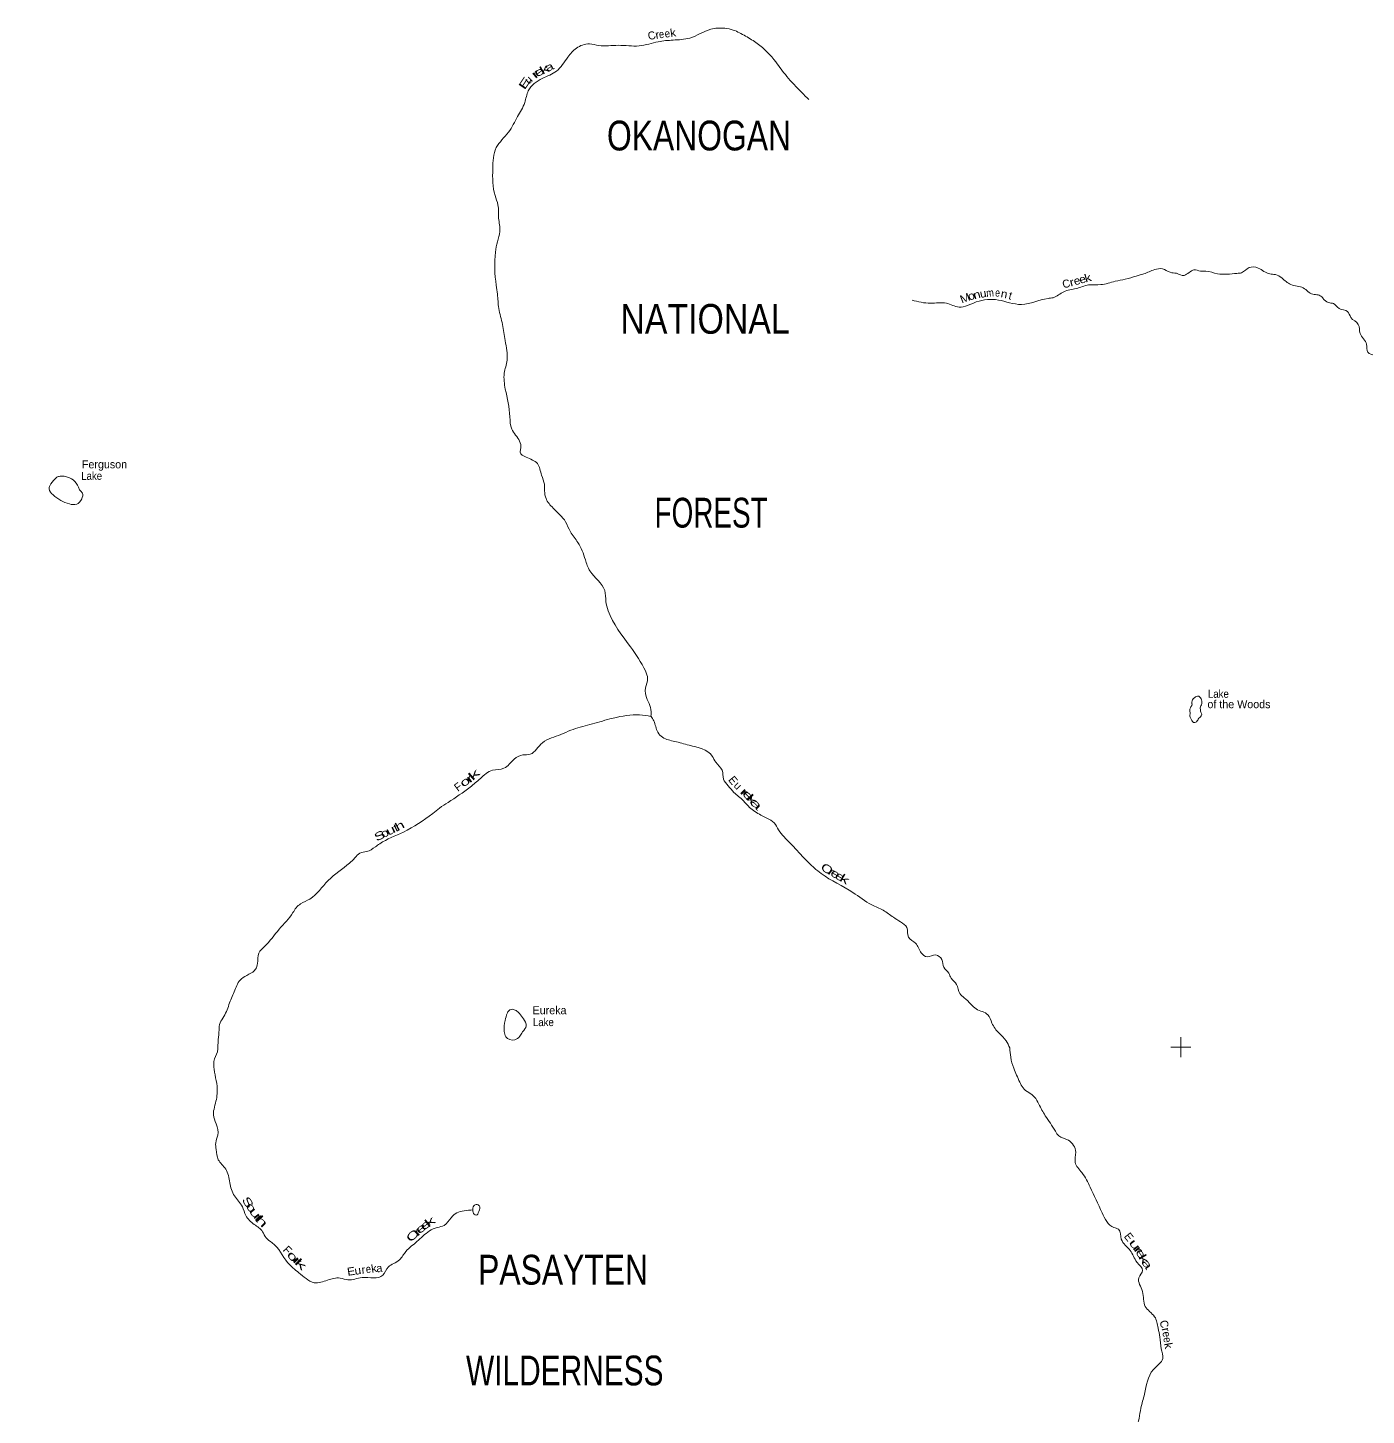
# Model space of a CAD drawing. Header units: feet. Extents: x -2 to 244583, y 367190 to 553316.
# Drawn here: x 92991 to 126414, y 450621 to 485285 of the extents above; entities that cross this region are included whole.
import ezdxf
from ezdxf.enums import TextEntityAlignment as Align

# ---------------------------------------------------------------- set-up
doc = ezdxf.new("R2010")
doc.units = ezdxf.units.FT
doc.header["$LTSCALE"] = 80
doc.linetypes.add('DOT_DASHED', pattern=[7.7, 5, -1.2, 0.3, -1.2])
for name, color, linetype, lineweight in [('39', 7, 'Continuous', 13), ('4', 7, 'Continuous', 13), ('41', 7, 'Continuous', 13), ('44', 7, 'DOT_DASHED', 13)]:
    doc.layers.add(name, color=color, linetype=linetype, lineweight=lineweight)

msp = doc.modelspace()

# ---------------------------------------------------------------- linework, layer by layer
at = {"layer": '39'}
for points in [[(112493.76, 483491.39), (112320.53, 483666.1), (111943.97, 484070.28), (111672.42, 484429.52), (111209.11, 484890.7), (110914.55, 485076.04), (110605.68, 485227.04), (110395.48, 485272.43), (110047.41, 485247.58), (109520.47, 485027.22), (109107.55, 484976.34), (108735.14, 484935.41), (108259.28, 484832.18), (107733.35, 484846.51), (107247.8, 484840.44), (107015.32, 484879.85), (106691.19, 484776), (106475.77, 484550.3), (106193.06, 484201.47), (105838.24, 484018.84), (105490.97, 483710.74), (105400.68, 483415.74), (105223.16, 483064.44), (104994.89, 482672.9), (104691.8, 482289.76), (104602.52, 481760.06), (104660.33, 481094.2), (104732.16, 480863.26), (104748.92, 480527.34), (104781.87, 480195.41), (104720.07, 479938.72), (104670.41, 479681.99), (104689.07, 478850.39), (104718.46, 478629.74), (104753.34, 478273.51), (104846.67, 477868.49), (104911.69, 477467.63), (104960.15, 476977.82), (104889.97, 476654.41), (104916.59, 476259.78), (105030.92, 475565.36), (105076.12, 475257.65), (105174.61, 475109.55), (105302.67, 474783.28), (105288.08, 474684.21), (105433.19, 474556.14), (105717.75, 474397.15), (105821.68, 474103.36), (105891.51, 473878.5), (105896.87, 473714.6), (105932.46, 473524.27), (106109.45, 473284.8), (106421.53, 472939.56), (106539.83, 472694.26), (106728.84, 472426.42), (106915.11, 471994.71), (107029.21, 471713.01), (107397.3, 471221.87), (107428.49, 470950.64), (107484.14, 470719.76), (108040.63, 469821.18), (108414.3, 469214.7), (108470.14, 469028.33), (108416.53, 468795.89), (108461.81, 468506.39), (108543.89, 468305.75), (108553.66, 468081.77)], [(115071.68, 478479.38), (115534.63, 478402.59), (115929.12, 478402.97), (116246.32, 478306.56), (116677.78, 478434.24), (117228.25, 478482.53), (117505.11, 478414.61), (117804.34, 478372.9), (118468.54, 478521.87), (118596.07, 478541.57), (118859.7, 478688.17), (119171.61, 478771.84), (119481.51, 478859.57), (119785, 478866.4), (120145.47, 478951.89), (120398.57, 479003.44), (120672.01, 479081.2), (120858.37, 479137.07), (121131.93, 479241.14), (121324.22, 479264.62), (121518.05, 479176.81), (121679.8, 479153.88)], [(121679.8, 479153.88), (121867.19, 479098.5), (122112.88, 479234.46), (122279.15, 479203.7), (122412.75, 479202.98), (122700.78, 479139.01), (123186.5, 479147.79), (123303.74, 479165.12), (123490.81, 479292.41), (123717.63, 479280.45), (124004.4, 479133.5), (124146.23, 479118.69), (124302.89, 479033.21), (124533.14, 478869.51), (124843.64, 478783.5), (125077.89, 478625.92), (125217.71, 478609.07), (125303.17, 478561.33), (125366.63, 478485.06), (125502.95, 478409.49), (125594.18, 478394.19), (125734.98, 478272.12), (125948.22, 478197.3), (126030.57, 478048.35), (126216.41, 477872.09), (126263.04, 477645.89), (126423.43, 477376.29), (126453.61, 477178.27), (126628.5, 477090.94), (126816.23, 476928.85), (127214.52, 476544.2), (127391.55, 476444.74), (127611.72, 476276.91), (127877.15, 476030.59), (127914.93, 475885.25), (128029.91, 475710.32), (128173.72, 475483.05), (128299.27, 475259.65), (128296.59, 475111.9), (128442.19, 474908.93), (128463.6, 474783.68), (128523.33, 474672.96), (128618.26, 474477.59), (128609.94, 474283.25), (128658.35, 474083.38), (128750.41, 473979.05), (128839.32, 473777.55), (128917.81, 473608.33), (129077.98, 473363.01), (129126.78, 473120.65), (129219.1, 472987.99), (129287.35, 472614.29), (129349.39, 472254.69), (129435.68, 472117.92), (129545.71, 472040.07), (129513.55, 471796.92), (129586.95, 471522.42), (129722.19, 471127.11), (129743.26, 471038.28), (129826.38, 470806.37), (129827.55, 470680.92), (129961.7, 470402.96), (130006.19, 469972.37), (129974.89, 469854.69), (129912.84, 469779.21), (129909.08, 469748.82), (129897.67, 469669.79), (129871.62, 469641.2), (129858.18, 469562.15), (129886.56, 469339.83), (129919.38, 469293.6), (129901.93, 469210.47), (129924.68, 469158.07), (129925.96, 469020.48), (130069.96, 468554.42), (130208.09, 468284.61), (130318.62, 468152.12), (130360.38, 468014.92), (130508.18, 467793.77), (130570.34, 467638.55), (130658.35, 467534.18), (130665.63, 467404.74), (130833.76, 467173.66), (130825.22, 467003.59), (130826.59, 466855.88), (130804.11, 466661.4), (130875.97, 466334.27), (130935.21, 466057.61), (130932.52, 465911.88), (130986.91, 465722.19), (130928.17, 465290.59)], [(93715.66, 474056.68), (93567.24, 473887.36), (93522.2, 473764.13), (93622.71, 473614), (94032.41, 473389.74), (94212.41, 473378.88), (94338.43, 473515.93), (94355.21, 473653.43), (94298.86, 473720.43), (94258.77, 473807.59), (94126.03, 473988.21), (93932.19, 474073.99), (93800.73, 474080.61), (93715.66, 474056.68)], [(122230.03, 468583.22), (122177.43, 468580.69), (122129.15, 468547.84), (122090.94, 468521.16), (122061.63, 468407.55), (122063.88, 468383.29), (122038.17, 468318.28), (122008.84, 468206.7), (122021.5, 468152.18), (122007.65, 468117.64), (122053.3, 467996.67), (122098.45, 467930.33), (122177.24, 467947.29), (122235.14, 468032.85), (122279.3, 468073.75), (122304.87, 468152.92), (122280.27, 468187.08), (122279.84, 468233.62), (122267.3, 468275.99), (122296.81, 468367.35), (122301.72, 468492.86), (122276.98, 468541.18), (122230.03, 468583.22)], [(97731.13, 459701.64), (97747.51, 460007.19), (97768.77, 460245.83), (97791.78, 460421.75), (97887.56, 460581.18), (98030.64, 460922.5), (98161.5, 461241.62), (98324.55, 461522.16), (98681.67, 461767.5), (98728.81, 461908.92), (98758.25, 462167.77), (98898.53, 462327.01), (99268.6, 462762.47), (99614.31, 463177.81), (99693.74, 463300.89), (99805.43, 463397.54), (100032.53, 463517.98), (100493.75, 463979.36), (101025.66, 464414.15), (101159.74, 464543.08), (101281.65, 464665.98), (101453.77, 464701.68), (101670.75, 464822.17), (101780.33, 464900.61), (102370.29, 465191.52), (103102.62, 465657.84), (103273.12, 465788.64), (103486.16, 465931.39), (104038.08, 466315.52), (104293.92, 466530.93), (104596.23, 466734.01), (104881.7, 466785.43), (105139.61, 467012.97), (105350.45, 467117.3), (105538.68, 467136.74), (105841.34, 467420.75), (106068.44, 467541.19), (106301.46, 467627.22), (106552.78, 467735.42), (107030.83, 467877.08), (107529.1, 468016.62), (108195.12, 468119.05), (108480.26, 468095.61), (108557.08, 468081.13)], [(108557.08, 468081.13), (108623.36, 467969.58), (108727.32, 467683.88), (108844.12, 467559.98), (109145.1, 467455.54), (109506.81, 467360.97), (110084.22, 467087.46), (110170.54, 466933.34), (110331.52, 466734.4), (110364.96, 466513.73), (110481.58, 466347.35), (110624.5, 466182.87), (110862.31, 465973.5), (111015.34, 465806.96), (111299.76, 465615.6), (111660.86, 465379.4), (111767.31, 465198.9), (111916.28, 465030.36), (112629.26, 464297.02), (112806.67, 464152.64), (113597.66, 463681.99), (114067.69, 463372.51), (114352.34, 463235.77), (114606.49, 463060.72), (114786.05, 462946.67), (114941.2, 462804.41), (114986.69, 462563.46), (115162.05, 462413.01), (115304.64, 462171.66), (115447.85, 462073.95), (115664.51, 462119.58), (115815.74, 462003.63), (115867.52, 461815.26), (115988.25, 461665.05), (116050.43, 461541.37), (116185.3, 461385.03), (116265.23, 461156.08), (116376.04, 461050.41), (116541.25, 460893.94), (116674.25, 460771.99), (116964.94, 460627.14), (117069.22, 460416.29), (117244.16, 460168.74), (117421.36, 459977.82), (117513.79, 459797.53)], [(105096.41, 460765.6), (105027.56, 460749.71), (104968.56, 460673.07), (104911.1, 460483.13), (104889.67, 460206.05), (104927.55, 460076.41), (105153.8, 460000.61), (105279.62, 460091.13), (105348.85, 460196.04), (105436.51, 460351.46), (105372.52, 460523.7), (105269.93, 460657.65), (105183.24, 460728.83), (105096.41, 460765.6)], [(97731.13, 459701.64), (97640.09, 459462.14), (97644.56, 459265.97), (97724.37, 458702.58), (97654.35, 458319.33), (97626.43, 458126.78), (97695.96, 457901.1), (97735.9, 457616.38), (97683.67, 457427.56), (97697.89, 457259.83), (97749.58, 457005.6), (97934.45, 456771.31), (98035.76, 456428.71), (98151.01, 456102.48), (98350.51, 455829.94), (98434.13, 455608.49), (98647.11, 455388.72), (98853.56, 455207.31), (98940.37, 455054.69), (99097.56, 454931.3), (99479.75, 454436.58), (99759.89, 454181.27), (99939.6, 454035.92), (100143.03, 453933.36), (100477.82, 453996.38), (100788.51, 454046.94), (100987.17, 454002.99), (101340.23, 454060.17), (101857.04, 454117.45), (101995.9, 454329.65), (102128.31, 454410.26), (102272.66, 454507.22), (102435.82, 454715.68), (102707.73, 454957.93), (103019.76, 455224.97), (103216.81, 455310.47), (103389.98, 455365.32), (103563.48, 455555.71), (103703.45, 455678.91), (103886.78, 455729.84), (104106.84, 455752.93)], [(117513.79, 459797.53), (117536.33, 459565.32), (117613.22, 459288.46), (117763.06, 458944.47), (117843.71, 458799.86), (118133.62, 458570.97), (118238.93, 458394.32), (118398.2, 458105.07), (118653.7, 457717.94), (118736.01, 457601.68), (118977.98, 457489.51), (119159.58, 457192.46), (119146.57, 456939.41), (119315.54, 456682.66), (119520.18, 456321.17), (119821.34, 455677.72), (120110.92, 455313.29), (120224.72, 455266.21), (120298.59, 455016.32), (120518.34, 454739.99), (120691.89, 454440.81), (120827.86, 454236.23), (120737.16, 454052.98), (120828.31, 453714.3), (120893.62, 453340.89), (121129.32, 453082.98), (121217.79, 452796.86), (121263.01, 452574.92), (121296.99, 452282.02), (121332.41, 452035.67), (121099.28, 451763.58), (120878.53, 451147.75), (120785.85, 450798.58), (120664.75, 450297.33), (120454.66, 449960.8), (120456.35, 449501.6), (120539.16, 449021.2), (120585.52, 448708.23), (120677.16, 448492.96), (120544.16, 448297.02), (120472.78, 448184.83), (120457.36, 447800.26), (120392.75, 447307.83), (120488.43, 447092.61), (120520.77, 446931.19), (120419.22, 446644.62), (120394, 446235.65), (120501.9, 445688.81), (120447.28, 445530.3), (120617.66, 445322.12), (120703.59, 445240.29), (120680.57, 444979.03), (120892.72, 444826.01), (121034.2, 444504.16), (121176.34, 444291.57), (121275.41, 444128.99), (121377.53, 443883.51), (121544.33, 443638.86), (121644.58, 443381.22), (121708.95, 443082.65), (121741.31, 442757.36), (121825.59, 442645.17), (121881.72, 442586.91)], [(104106.84, 455752.93), (104113.96, 455829.89), (104192.14, 455883.51), (104271.39, 455850.14), (104254.94, 455710.34), (104187.38, 455616.41), (104138.54, 455642.07), (104112.52, 455691.37), (104106.84, 455752.93)], [(91377.75, 450768.15), (91544.88, 450730.6), (91722.14, 450619.61), (91933.13, 450397.79), (92057.82, 450288.14), (92139.57, 450216.38), (92325.09, 450091.34), (92420.01, 449936.8), (92680.3, 449814.75), (92985.27, 449675.07), (93131.88, 449428.14), (93328.47, 449226.37), (93725.59, 448992.81), (94046.86, 448681.39), (94393.09, 448475.49), (94605.1, 448496.45), (94850.32, 448285.19), (95170.58, 448054.68), (95571.82, 447815.1), (96121.66, 447492.49), (96821.81, 447275), (97127.32, 447092.84), (97242.55, 446930.48), (97471.78, 446704.85), (97806.22, 446472.5), (97981.76, 446337.21), (98067.63, 446259.43), (98129.58, 446155.04)]]:
    msp.add_spline(points, degree=3, dxfattribs=at)
at = {"layer": '4'}
for p, q in [((121785.48, 460068.15), (121788.58, 459568.16)), ((121785.48, 460068.15), (121788.58, 459568.16)), ((121785.48, 460068.15), (121788.58, 459568.16)), ((121785.48, 460068.15), (121788.58, 459568.16)), ((121785.48, 460068.15), (121788.58, 459568.16)), ((121785.48, 460068.15), (121788.58, 459568.16)), ((121785.48, 460068.15), (121788.58, 459568.16)), ((122037.02, 459819.7), (121537.03, 459816.61)), ((122037.02, 459819.7), (121537.03, 459816.61)), ((122037.02, 459819.7), (121537.03, 459816.61)), ((122037.02, 459819.7), (121537.03, 459816.61)), ((122037.02, 459819.7), (121537.03, 459816.61)), ((122037.02, 459819.7), (121537.03, 459816.61)), ((122037.02, 459819.7), (121537.03, 459816.61))]:
    msp.add_line(p, q, dxfattribs=at)

# ---------------------------------------------------------------- texts
at = {"layer": '41'}
for s, rotation, p in [('C', 15.658, (108597.72, 484995.61)), ('u', 44.848, (105560.92, 483914.98)), ('C', 15.05, (118947.76, 478794.69)), ('t', 345.859, (117505.65, 478498.61)), ('E', 309.671, (110528.33, 466420.1)), ('F', 37.171, (103796.69, 466242.35)), ('u', 315.31, (110656.51, 466284.61)), ('E', 308.039, (120407.86, 455015.71)), ('F', 312.969, (99403.49, 454681.07)), ('r', 7.334, (101383.89, 454157.19)), ('a', 6.771, (101781.88, 454198.68)), ('C', 285.099, (121274.37, 452873.65))]:
    msp.add_text(s, height=200, rotation=rotation, dxfattribs=at).set_placement(p, align=Align.CENTER)
for s, rotation, width, p in [('r', 11.998, 1.1, (108730.39, 485014.1)), ('e', 6.297, 0.85, (108827.67, 485026.1)), ('e', 7.247, 0.9, (108973.98, 485043.51)), ('k', 9.247, 1.05, (109118.31, 485062.69)), ('e', 34.026, 1.6, (105814.23, 484102.37)), ('k', 30.314, 1.7, (105941.71, 484163.76)), ('a', 26.299, 1.45, (106057.87, 484215.16)), ('E', 56.309, 1.75, (105481.38, 483846.14)), ('r', 38.959, 2, (105728.05, 484054.06)), ('e', 15.682, 1.1, (119354.74, 478908.05)), ('k', 15.682, 1.25, (119489.56, 478942.44)), ('u', 10.876, 1.1, (116865.25, 478548.07)), ('m', 5.418, 0.85, (117028.81, 478565.64)), ('e', 355.346, 0.8, (117202.13, 478568.1)), ('r', 14.982, 1.2, (119087.09, 478831.6)), ('e', 15.931, 1.1, (119216.52, 478869.75)), ('M', 20.797, 1.1, (116429.69, 478438.38)), ('o', 18.889, 1.15, (116583.42, 478493.96)), ('n', 15.716, 1.2, (116715.32, 478522.42)), ('n', 348.593, 1.1, (117355.31, 478538.82)), ('r', 37.785, 1.95, (104090.81, 466457.84)), ('k', 41.064, 2.1, (104197.96, 466553.73)), ('o', 35.171, 1.65, (103963.97, 466368.83)), ('r', 316.215, 2.2, (110825.36, 466117.49)), ('e', 314.064, 2, (110912.71, 466036.13)), ('k', 310.567, 2.1, (110994.81, 465935.07)), ('a', 313.629, 2.1, (111105.37, 465828.09)), ('S', 28.047, 1.5, (101822.41, 465013.67)), ('o', 24.53, 1.3, (101945.6, 465075.47)), ('u', 26.53, 1.55, (102096.05, 465147.63)), ('t', 27.303, 1.3, (102227.24, 465209.39)), ('h', 28.243, 1.5, (102326.09, 465263.56)), ('C', 323.61, 1.5, (112884.3, 464194.81)), ('r', 328.148, 1.7, (113010.38, 464120.5)), ('e', 329.946, 1.5, (113108.45, 464062.1)), ('e', 329.946, 1.5, (113222.95, 463995.84)), ('k', 329.946, 1.7, (113340.17, 463928.02)), ('S', 303.121, 1.6, (98403.57, 455886.11)), ('o', 303.785, 1.6, (98489.31, 455755.09)), ('u', 309.305, 1.95, (98589.26, 455608.22)), ('t', 312.196, 1.9, (98680.18, 455477.64)), ('h', 312.325, 2, (98762.53, 455398.5)), ('e', 39.62, 1.8, (102980.63, 455305.36)), ('k', 36.047, 1.9, (103091.06, 455375.28)), ('C', 41.438, 1.65, (102662.28, 455032.17)), ('r', 41.499, 2.1, (102782.17, 455134.64)), ('e', 39.62, 1.8, (102869.87, 455216.56)), ('u', 306.634, 1.85, (120553.46, 454824.99)), ('r', 306.207, 1.9, (120648.46, 454694.95)), ('o', 308.002, 1.75, (99525.92, 454529.69)), ('r', 316.795, 2.2, (99654.8, 454411.76)), ('k', 316.795, 2.2, (99739.17, 454322.39)), ('e', 303.028, 1.6, (120705.3, 454600.59)), ('k', 301.028, 1.7, (120776.22, 454472.35)), ('a', 303.921, 1.7, (120857.05, 454345.3)), ('E', 8.829, 1.15, (101082.63, 454119.02)), ('u', 9.569, 1.1, (101247.87, 454140.85)), ('e', 5.55, 0.85, (101505.63, 454175.98)), ('k', 9.408, 1.05, (101652.52, 454190.01)), ('r', 282.721, 1.15, (121315.45, 452737.02)), ('e', 280.309, 0.95, (121334.91, 452626.73)), ('e', 278.848, 0.9, (121355, 452489.87)), ('k', 280.387, 1.1, (121378.29, 452341.24))]:
    msp.add_text(s, height=200, rotation=rotation, dxfattribs=dict(at, width=width)).set_placement(p, align=Align.CENTER)
for s, p in [('Ferguson', (94342.79, 474278.5)), ('of the Woods', (122448.28, 468285.47)), ('Eureka', (105596.88, 460639.4))]:
    msp.add_text(s, height=200, dxfattribs=at).set_placement(p)
at = {"layer": '41', "width": 0.9}
for p in [(94325.07, 473990.4), (122461.71, 468545.16), (105605.74, 460342.42)]:
    msp.add_text('Lake', height=200, dxfattribs=at).set_placement(p)
at = {"layer": '44'}
for s, height, width, p in [('OKANOGAN', 743.7, 0.8, (109752.81, 482220.11)), ('NATIONAL', 743.7, 0.85, (109903.88, 477640.23)), ('FOREST', 743.7, 0.7, (110055.03, 472797.8)), ('PASAYTEN', 743.6, 0.8, (106358.69, 453885.35)), ('WILDERNESS', 743.6, 0.75, (106400.7, 451367.54))]:
    msp.add_text(s, height=height, dxfattribs=dict(at, width=width)).set_placement(p, align=Align.CENTER)

doc.saveas('drawing.dxf')
